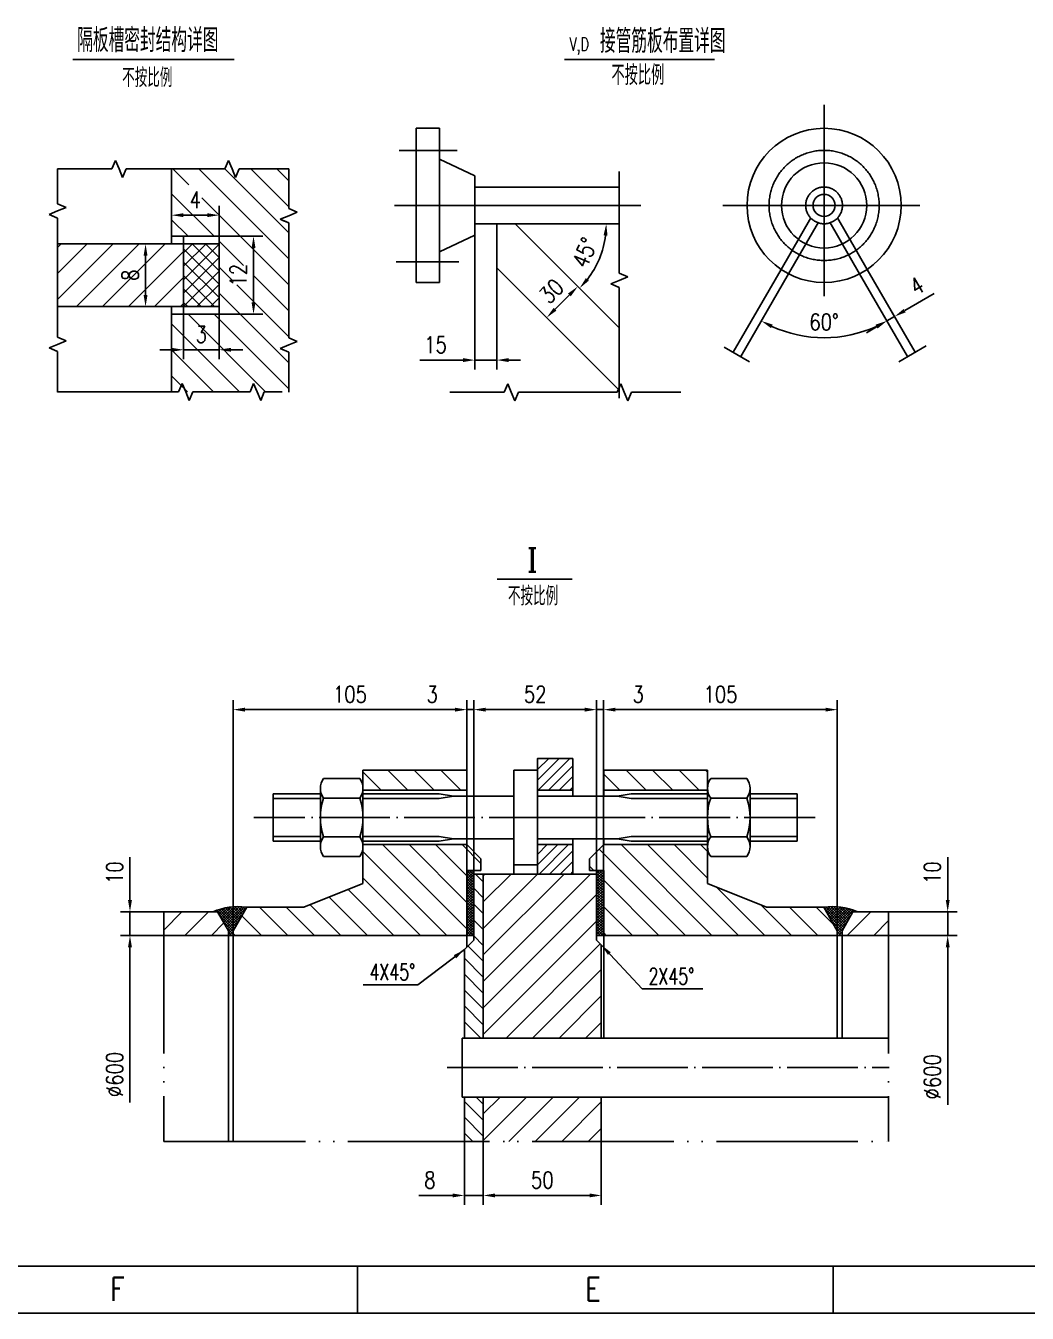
# Model space of a CAD drawing. Header units: millimetres. Extents: x -1044 to 22870, y -8556 to -3804.
# Drawn here: x 1011 to 2709, y -8556 to -6374 of the extents above; entities that cross this region are included whole.
import ezdxf
from ezdxf.enums import TextEntityAlignment as Align

# ---------------------------------------------------------------- set-up
doc = ezdxf.new("R2010")
doc.units = ezdxf.units.MM
doc.header["$LTSCALE"] = 80
for name, pattern in [('1', [0]), ('ACAD_ISO05W100', [34, 24, -3, 0.5, -3, 0.5, -3]), ('CENTER', [2, 1.25, -0.25, 0.25, -0.25]), ('DASHDOT-L', [90, 80, -5, 0, -5]), ('DASHDOT-M', [36, 30, -3, 0, -3]), ('DIVIDE-M', [39, 30, -3, 0, -3, 0, -3]), ('DIVIDE-S', [16, 10, -2, 0, -2, 0, -2]), ('HIDDEN-M', [7, 5, -2])]:
    doc.linetypes.add(name, pattern=pattern)
for name, color, linetype in [('3中心线层', 1, 'CENTER'), ('5剖面线层', 2, 'Continuous'), ('CDR_DWG1', 4, 'Continuous'), ('CDR_DWG3', 1, 'DASHDOT-M'), ('CDR_DWG4', 3, 'DIVIDE-M'), ('CDR_TEXT', 7, 'Continuous'), ('中止线', 3, 'ACAD_ISO05W100'), ('尺寸线', 7, 'Continuous'), ('尺寸线层', 7, 'Continuous')]:
    doc.layers.add(name, color=color, linetype=linetype)
doc.styles.add('HZ', font='ROMANS.shx', dxfattribs={"width": 0.7, "height": 3, "bigfont": 'HZ.shx'})
doc.styles.add('ROMANC', font='romanc', dxfattribs={"bigfont": 'hz'})
doc.styles.add('TH_GBDIM', font='romans.shx', dxfattribs={"width": 0.8, "bigfont": 'gbcbig.shx'})
doc.dimstyles.new('TH_GBDIM', dxfattribs={"dimscale": 8, "dimtxt": 3.5, "dimasz": 2.5, "dimexe": 2, "dimexo": 0, "dimgap": 1.5, "dimtad": 1, "dimdec": 0, "dimzin": 0, "dimdsep": 46, "dimtxsty": 'TH_GBDIM', "dimcen": 2.5, "dimclrd": 256, "dimclre": 256, "dimclrt": 256, "dimadec": 0, "dimazin": 0, "dimtfac": 0.714286, "dimtdec": 0, "dimtmove": 0, "dimatfit": 3, "dimfxl": 0, "dimtzin": 0, "dimlwd": -1, "dimlwe": -1, "dimarcsym": 0})
pattern_1 = [(45, (7048.296, -3226.296), (-22.45064, 22.45064), [])]

# ---------------------------------------------------------------- blocks, each defined once
blk = doc.blocks.new('A$C1B375470')
for p, q in [((7578, 0), (0, 0)), ((7578, 0), (18, 0)), ((7578, 0), (18, 0)), ((7578, 0), (18, 0)), ((15138, 0), (7578, 0))]:
    blk.add_line(p, q)
at = {"layer": 'CDR_DWG1', "color": 4}
blk.add_line((14958, 180), (450, 180), dxfattribs=at)
at = {"layer": 'CDR_DWG4', "linetype": 'Continuous'}
for p, q in [((5890.5, 180), (5890.5, 0)), ((7704, 180), (7704, 0))]:
    blk.add_line(p, q, dxfattribs=at)
at = {"layer": 'CDR_TEXT', "style": 'HZ', "width": 0.8}
for s, p in [('F', (4975, 46.9)), ('E', (6788.5, 46.9))]:
    blk.add_text(s, height=90, dxfattribs=at).set_placement(p, align=Align.CENTER)
blk = doc.blocks.new('*D83')
at = {"layer": 'Defpoints', "color": 0, "ltscale": 0.001}
for p in [(1278.7, -6850.2), (1338.9, -6857), (1338.9, -6923.4)]:
    blk.add_point(p, dxfattribs=at)
at = {"layer": '尺寸线层', "ltscale": 0.001}
for p, q in [((1278.7, -6850.2), (1278.7, -6939.4)), ((1338.9, -6857), (1338.9, -6939.4)), ((1258.7, -6923.4), (1238.7, -6923.4)), ((1278.7, -6923.4), (1338.9, -6923.4)), ((1358.9, -6923.4), (1378.9, -6923.4))]:
    blk.add_line(p, q, dxfattribs=at)
for points in [[(1258.7, -6920.1), (1258.7, -6926.7), (1278.7, -6923.4)], [(1358.9, -6920.1), (1358.9, -6926.7), (1338.9, -6923.4)]]:
    blk.add_solid(points, dxfattribs=at)
at = {"layer": '尺寸线层', "ltscale": 0.001, "insert": (1308.8, -6897.4), "char_height": 28, "attachment_point": 5, "style": 'TH_GBDIM'}
blk.add_mtext('3', dxfattribs=at)
blk = doc.blocks.new('*D84')
at = {"layer": 'Defpoints', "color": 0, "ltscale": 0.001}
for p in [(1338.9, -6695.3), (1258.4, -6723.5), (1338.9, -6730.9)]:
    blk.add_point(p, dxfattribs=at)
at = {"layer": '尺寸线层', "ltscale": 0.001}
for p, q in [((1258.4, -6723.5), (1258.4, -6679.3)), ((1278.4, -6695.3), (1318.9, -6695.3)), ((1338.9, -6730.9), (1338.9, -6679.3))]:
    blk.add_line(p, q, dxfattribs=at)
for points in [[(1278.4, -6692), (1278.4, -6698.6), (1258.4, -6695.3)], [(1318.9, -6692), (1318.9, -6698.6), (1338.9, -6695.3)]]:
    blk.add_solid(points, dxfattribs=at)
at = {"layer": '尺寸线层', "ltscale": 0.001, "insert": (1298.6, -6669.3), "char_height": 28, "attachment_point": 5, "style": 'TH_GBDIM'}
blk.add_mtext('4', dxfattribs=at)
blk = doc.blocks.new('*D85')
at = {"layer": 'Defpoints', "color": 0, "ltscale": 0.001}
for p in [(1215.1, -6743.9), (1214.3, -6850.3), (1215.1, -6850.3)]:
    blk.add_point(p, dxfattribs=at)
at = {"layer": '尺寸线层', "ltscale": 0.001}
for p, q in [((1215.1, -6743.9), (1198.3, -6743.9)), ((1214.3, -6763.9), (1214.3, -6830.3)), ((1215.1, -6850.3), (1198.3, -6850.3))]:
    blk.add_line(p, q, dxfattribs=at)
for points in [[(1211, -6763.9), (1217.6, -6763.9), (1214.3, -6743.9)], [(1211, -6830.3), (1217.6, -6830.3), (1214.3, -6850.3)]]:
    blk.add_solid(points, dxfattribs=at)
at = {"layer": '尺寸线层', "ltscale": 0.001, "insert": (1188.3, -6797.1), "char_height": 28, "attachment_point": 5, "rotation": 90, "style": 'TH_GBDIM'}
blk.add_mtext('8{}{}', dxfattribs=at)
blk = doc.blocks.new('*D86')
at = {"layer": 'Defpoints', "color": 0, "ltscale": 0.001}
for p in [(1338.9, -6730.9), (1338.9, -6863.2), (1397.3, -6863.2)]:
    blk.add_point(p, dxfattribs=at)
at = {"layer": '尺寸线层', "ltscale": 0.001}
for p, q in [((1338.9, -6730.9), (1413.3, -6730.9)), ((1397.3, -6750.9), (1397.3, -6843.2)), ((1338.9, -6863.2), (1413.3, -6863.2))]:
    blk.add_line(p, q, dxfattribs=at)
for points in [[(1394, -6750.9), (1400.6, -6750.9), (1397.3, -6730.9)], [(1394, -6843.2), (1400.6, -6843.2), (1397.3, -6863.2)]]:
    blk.add_solid(points, dxfattribs=at)
at = {"layer": '尺寸线层', "ltscale": 0.001, "insert": (1371.3, -6797.1), "char_height": 28, "attachment_point": 5, "rotation": 90, "style": 'TH_GBDIM'}
blk.add_mtext('12', dxfattribs=at)
blk = doc.blocks.new('*D157')
at = {"layer": '5剖面线层', "ltscale": 0.001}
for p, q in [((1770.7, -7812), (1770.7, -7517.3)), ((1978.7, -7812), (1978.7, -7517.3)), ((1790.7, -7533.3), (1958.7, -7533.3))]:
    blk.add_line(p, q, dxfattribs=at)
for points in [[(1790.7, -7530), (1790.7, -7536.6), (1770.7, -7533.3)], [(1958.7, -7530), (1958.7, -7536.6), (1978.7, -7533.3)]]:
    blk.add_solid(points, dxfattribs=at)
at = {"layer": 'Defpoints', "color": 0, "ltscale": 0.001}
for p in [(1978.7, -7533.3), (1770.7, -7812), (1978.7, -7812)]:
    blk.add_point(p, dxfattribs=at)
at = {"layer": '5剖面线层', "ltscale": 0.001, "insert": (1874.7, -7507.3), "char_height": 28, "attachment_point": 5, "style": 'TH_GBDIM'}
blk.add_mtext('52', dxfattribs=at)
blk = doc.blocks.new('*D158')
at = {"layer": '5剖面线层', "ltscale": 0.001}
for p, q in [((1786.7, -8265), (1786.7, -8372.6)), ((1986.7, -8265), (1986.7, -8372.6)), ((1806.7, -8356.6), (1966.7, -8356.6))]:
    blk.add_line(p, q, dxfattribs=at)
for points in [[(1806.7, -8353.3), (1806.7, -8359.9), (1786.7, -8356.6)], [(1966.7, -8353.3), (1966.7, -8359.9), (1986.7, -8356.6)]]:
    blk.add_solid(points, dxfattribs=at)
at = {"layer": 'Defpoints', "color": 0, "ltscale": 0.001}
for p in [(1786.7, -8265), (1986.7, -8265), (1986.7, -8356.6)]:
    blk.add_point(p, dxfattribs=at)
at = {"layer": '5剖面线层', "ltscale": 0.001, "insert": (1886.7, -8330.6), "char_height": 28, "attachment_point": 5, "style": 'TH_GBDIM'}
blk.add_mtext('50', dxfattribs=at)
blk = doc.blocks.new('*D159')
at = {"layer": '5剖面线层', "ltscale": 0.001}
for p, q in [((1754.7, -8265), (1754.7, -8372.6)), ((1786.7, -8265), (1786.7, -8372.6)), ((1734.7, -8356.6), (1677.7, -8356.6)), ((1786.7, -8356.6), (1754.7, -8356.6)), ((1806.7, -8356.6), (1826.7, -8356.6))]:
    blk.add_line(p, q, dxfattribs=at)
for points in [[(1734.7, -8353.3), (1734.7, -8359.9), (1754.7, -8356.6)], [(1806.7, -8353.3), (1806.7, -8359.9), (1786.7, -8356.6)]]:
    blk.add_solid(points, dxfattribs=at)
at = {"layer": 'Defpoints', "color": 0, "ltscale": 0.001}
for p in [(1754.7, -8265), (1786.7, -8265), (1754.7, -8356.6)]:
    blk.add_point(p, dxfattribs=at)
at = {"layer": '5剖面线层', "ltscale": 0.001, "insert": (1696.2, -8330.6), "char_height": 28, "attachment_point": 5, "style": 'TH_GBDIM'}
blk.add_mtext('8', dxfattribs=at)
blk = doc.blocks.new('*D160')
at = {"layer": '5剖面线层', "ltscale": 0.001}
for p, q in [((1758.7, -7806), (1758.7, -7517.3)), ((1770.7, -7806), (1770.7, -7517.3)), ((1738.7, -7533.3), (1681.7, -7533.3)), ((1770.7, -7533.3), (1758.7, -7533.3)), ((1790.7, -7533.3), (1810.7, -7533.3))]:
    blk.add_line(p, q, dxfattribs=at)
for points in [[(1738.7, -7530), (1738.7, -7536.6), (1758.7, -7533.3)], [(1790.7, -7530), (1790.7, -7536.6), (1770.7, -7533.3)]]:
    blk.add_solid(points, dxfattribs=at)
at = {"layer": 'Defpoints', "color": 0, "ltscale": 0.001}
for p in [(1758.7, -7533.3), (1758.7, -7806), (1770.7, -7806)]:
    blk.add_point(p, dxfattribs=at)
at = {"layer": '5剖面线层', "ltscale": 0.001, "insert": (1700.2, -7507.3), "char_height": 28, "attachment_point": 5, "style": 'TH_GBDIM'}
blk.add_mtext('3', dxfattribs=at)
blk = doc.blocks.new('*D161')
at = {"layer": '5剖面线层', "ltscale": 0.001}
for p, q in [((1978.7, -7806), (1978.7, -7517.3)), ((1990.7, -7806), (1990.7, -7517.3)), ((1958.7, -7533.3), (1938.7, -7533.3)), ((1978.7, -7533.3), (1990.7, -7533.3)), ((2010.7, -7533.3), (2067.8, -7533.3))]:
    blk.add_line(p, q, dxfattribs=at)
for points in [[(1958.7, -7530), (1958.7, -7536.6), (1978.7, -7533.3)], [(2010.7, -7530), (2010.7, -7536.6), (1990.7, -7533.3)]]:
    blk.add_solid(points, dxfattribs=at)
at = {"layer": 'Defpoints', "color": 0, "ltscale": 0.001}
for p in [(1990.7, -7533.3), (1978.7, -7806), (1990.7, -7806)]:
    blk.add_point(p, dxfattribs=at)
at = {"layer": '5剖面线层', "ltscale": 0.001, "insert": (2049.3, -7507.3), "char_height": 28, "attachment_point": 5, "style": 'TH_GBDIM'}
blk.add_mtext('3', dxfattribs=at)
blk = doc.blocks.new('*D162')
at = {"layer": '5剖面线层', "ltscale": 0.001}
for p, q in [((1285.9, -7916), (1171.9, -7916)), ((1187.9, -7936), (1187.9, -8199.1))]:
    blk.add_line(p, q, dxfattribs=at)
blk.add_solid([(1184.6, -7936), (1191.2, -7936), (1187.9, -7916)], dxfattribs=at)
at = {"layer": 'Defpoints', "color": 0, "ltscale": 0.001}
for p in [(1285.9, -7916), (1187.9, -8387.1), (1285.9, -8387.1)]:
    blk.add_point(p, dxfattribs=at)
at = {"layer": '5剖面线层', "ltscale": 0.001, "insert": (1161.9, -8151.6), "char_height": 28, "attachment_point": 5, "rotation": 90, "style": 'TH_GBDIM'}
blk.add_mtext('%%c600{}{}', dxfattribs=at)
blk = doc.blocks.new('*D163')
at = {"layer": '5剖面线层', "ltscale": 0.001}
for p, q in [((1187.9, -7856), (1187.9, -7783.1)), ((1245.1, -7876), (1171.9, -7876)), ((1187.9, -7916), (1187.9, -7876)), ((1285.9, -7916), (1171.9, -7916)), ((1187.9, -7936), (1187.9, -7956))]:
    blk.add_line(p, q, dxfattribs=at)
for points in [[(1184.6, -7856), (1191.2, -7856), (1187.9, -7876)], [(1184.6, -7936), (1191.2, -7936), (1187.9, -7916)]]:
    blk.add_solid(points, dxfattribs=at)
at = {"layer": 'Defpoints', "color": 0, "ltscale": 0.001}
for p in [(1187.9, -7876), (1245.1, -7876), (1285.9, -7916)]:
    blk.add_point(p, dxfattribs=at)
at = {"layer": '5剖面线层', "ltscale": 0.001, "insert": (1161.9, -7809.6), "char_height": 28, "attachment_point": 5, "rotation": 90, "style": 'TH_GBDIM'}
blk.add_mtext('10', dxfattribs=at)
blk = doc.blocks.new('*D164')
at = {"layer": '5剖面线层', "ltscale": 0.001}
for p, q in [((2473.6, -7916), (2589.8, -7916)), ((2573.8, -7936), (2573.8, -8203.1))]:
    blk.add_line(p, q, dxfattribs=at)
blk.add_solid([(2570.5, -7936), (2577.1, -7936), (2573.8, -7916)], dxfattribs=at)
at = {"layer": 'Defpoints', "color": 0, "ltscale": 0.001}
for p in [(2473.6, -7916), (2473.6, -8395.3), (2573.8, -8395.3)]:
    blk.add_point(p, dxfattribs=at)
at = {"layer": '5剖面线层', "ltscale": 0.001, "insert": (2547.8, -8155.6), "char_height": 28, "attachment_point": 5, "rotation": 90, "style": 'TH_GBDIM'}
blk.add_mtext('%%c600{}{}', dxfattribs=at)
blk = doc.blocks.new('*D165')
at = {"layer": '5剖面线层', "ltscale": 0.001}
for p, q in [((2573.8, -7856), (2573.8, -7783.1)), ((2473.6, -7876), (2589.8, -7876)), ((2573.8, -7916), (2573.8, -7876)), ((2473.6, -7916), (2589.8, -7916)), ((2573.8, -7936), (2573.8, -7956))]:
    blk.add_line(p, q, dxfattribs=at)
for points in [[(2570.5, -7856), (2577.1, -7856), (2573.8, -7876)], [(2570.5, -7936), (2577.1, -7936), (2573.8, -7916)]]:
    blk.add_solid(points, dxfattribs=at)
at = {"layer": 'Defpoints', "color": 0, "ltscale": 0.001}
for p in [(2473.6, -7876), (2573.8, -7876), (2473.6, -7916)]:
    blk.add_point(p, dxfattribs=at)
at = {"layer": '5剖面线层', "ltscale": 0.001, "insert": (2547.8, -7809.6), "char_height": 28, "attachment_point": 5, "rotation": 90, "style": 'TH_GBDIM'}
blk.add_mtext('10', dxfattribs=at)
blk = doc.blocks.new('*D263')
at = {"layer": '5剖面线层', "ltscale": 0.001}
for p, q in [((1362.7, -7924.6), (1362.7, -7517.3)), ((1758.7, -7636), (1758.7, -7517.3)), ((1738.7, -7533.3), (1382.7, -7533.3))]:
    blk.add_line(p, q, dxfattribs=at)
for points in [[(1382.7, -7530), (1382.7, -7536.6), (1362.7, -7533.3)], [(1738.7, -7530), (1738.7, -7536.6), (1758.7, -7533.3)]]:
    blk.add_solid(points, dxfattribs=at)
at = {"layer": 'Defpoints', "color": 0, "ltscale": 0.001}
for p in [(1362.7, -7533.3), (1758.7, -7636), (1362.7, -7924.6)]:
    blk.add_point(p, dxfattribs=at)
at = {"layer": '5剖面线层', "ltscale": 0.001, "insert": (1560.7, -7507.3), "char_height": 28, "attachment_point": 5, "style": 'TH_GBDIM'}
blk.add_mtext('105{}{}', dxfattribs=at)
blk = doc.blocks.new('*D264')
at = {"layer": '5剖面线层', "ltscale": 0.001}
for p, q in [((1990.7, -7636), (1990.7, -7517.3)), ((2386.7, -7916), (2386.7, -7517.3)), ((2010.7, -7533.3), (2366.7, -7533.3))]:
    blk.add_line(p, q, dxfattribs=at)
for points in [[(2010.7, -7530), (2010.7, -7536.6), (1990.7, -7533.3)], [(2366.7, -7530), (2366.7, -7536.6), (2386.7, -7533.3)]]:
    blk.add_solid(points, dxfattribs=at)
at = {"layer": 'Defpoints', "color": 0, "ltscale": 0.001}
for p in [(2386.7, -7533.3), (1990.7, -7636), (2386.7, -7916)]:
    blk.add_point(p, dxfattribs=at)
at = {"layer": '5剖面线层', "ltscale": 0.001, "insert": (2188.7, -7507.3), "char_height": 28, "attachment_point": 5, "style": 'TH_GBDIM'}
blk.add_mtext('105{}{}', dxfattribs=at)
blk = doc.blocks.new('*D270')
at = {"layer": 'Defpoints', "color": 0, "ltscale": 0.001}
for p in [(1772.2, -6728.9), (1809.6, -6735), (1772.2, -6940.9)]:
    blk.add_point(p, dxfattribs=at)
at = {"layer": '尺寸线', "ltscale": 0.001}
for p, q in [((1772.2, -6728.9), (1772.2, -6956.9)), ((1809.6, -6735), (1809.6, -6956.9)), ((1752.2, -6940.9), (1679.3, -6940.9)), ((1809.6, -6940.9), (1772.2, -6940.9)), ((1829.6, -6940.9), (1849.6, -6940.9))]:
    blk.add_line(p, q, dxfattribs=at)
for points in [[(1752.2, -6937.5), (1752.2, -6944.2), (1772.2, -6940.9)], [(1829.6, -6937.5), (1829.6, -6944.2), (1809.6, -6940.9)]]:
    blk.add_solid(points, dxfattribs=at)
at = {"layer": '尺寸线', "ltscale": 0.001, "insert": (1705.8, -6914.9), "char_height": 28, "attachment_point": 5, "style": 'TH_GBDIM'}
blk.add_mtext('15{}{}', dxfattribs=at)
blk = doc.blocks.new('*D271')
at = {"layer": 'Defpoints', "color": 0, "ltscale": 0.001}
for p in [(1949.9, -6819.1), (1894.1, -6868.9), (1897.1, -6871.9)]:
    blk.add_point(p, dxfattribs=at)
at = {"layer": '尺寸线', "ltscale": 0.001}
for p, q in [((1949.9, -6819.1), (1935.6, -6804.8)), ((1932.8, -6830.2), (1908.3, -6854.7)), ((1897.1, -6871.9), (1882.8, -6857.6))]:
    blk.add_line(p, q, dxfattribs=at)
for points in [[(1930.4, -6827.9), (1935.1, -6832.6), (1946.9, -6816.1)], [(1905.9, -6852.4), (1910.6, -6857.1), (1894.1, -6868.9)]]:
    blk.add_solid(points, dxfattribs=at)
at = {"layer": '尺寸线', "ltscale": 0.001, "insert": (1902.1, -6824.1), "char_height": 28, "attachment_point": 5, "rotation": 45, "style": 'TH_GBDIM'}
blk.add_mtext('30{}{}', dxfattribs=at)
blk = doc.blocks.new('*D272')
at = {"layer": 'Defpoints', "color": 0, "ltscale": 0.001}
for p in [(1772.2, -6709.9), (1840.7, -6709.9), (2017.2, -6709.9), (1974.5, -6787.1), (2016.8, -6886)]:
    blk.add_point(p, dxfattribs=at)
at = {"layer": '尺寸线', "ltscale": 0.001}
blk.add_arc((1840.7, -6709.9), 154.5, 322.4238, 352.5762, dxfattribs=at)
for points in [[(1990.5, -6729.6), (1997.2, -6730), (1995.1, -6709.9)], [(1965.6, -6806.2), (1960.6, -6801.8), (1949.9, -6819.1)]]:
    blk.add_solid(points, dxfattribs=at)
at = {"layer": '尺寸线', "ltscale": 0.001, "insert": (1958.7, -6758.7), "char_height": 28, "attachment_point": 5, "rotation": 67.5, "style": 'TH_GBDIM'}
blk.add_mtext('45°', dxfattribs=at)
blk = doc.blocks.new('*D273')
at = {"layer": 'Defpoints', "color": 0, "ltscale": 0.001}
for p in [(2304.1, -6794.7), (2424.5, -6794.7), (2327.4, -6899.8), (2223.1, -6935.1), (2505.6, -6935.1)]:
    blk.add_point(p, dxfattribs=at)
at = {"layer": '尺寸线', "ltscale": 0.001}
blk.add_arc((2364.3, -6690.4), 212.6, 245.3914, 294.6086, dxfattribs=at)
for points in [[(2274.2, -6886.7), (2277.3, -6880.8), (2258, -6874.5)], [(2451.3, -6880.8), (2454.4, -6886.7), (2470.6, -6874.5)]]:
    blk.add_solid(points, dxfattribs=at)
at = {"layer": '尺寸线', "ltscale": 0.001, "insert": (2364.3, -6876.3), "char_height": 28, "attachment_point": 5, "style": 'TH_GBDIM'}
blk.add_mtext('60°', dxfattribs=at)
blk = doc.blocks.new('*D428')
at = {"layer": 'Defpoints', "color": 0, "ltscale": 0.001}
for p in [(2483.6, -6867.1), (2483.6, -6867.1), (2470.6, -6874.5)]:
    blk.add_point(p, dxfattribs=at)
at = {"layer": '尺寸线层', "ltscale": 0.001}
for p, q in [((2500.9, -6857.1), (2551.1, -6828.1)), ((2470.6, -6874.5), (2462.6, -6860.7)), ((2470.6, -6874.5), (2483.6, -6867.1)), ((2483.6, -6867.1), (2475.6, -6853.2)), ((2453.3, -6884.5), (2436, -6894.5))]:
    blk.add_line(p, q, dxfattribs=at)
for points in [[(2499.2, -6854.2), (2502.5, -6860), (2483.6, -6867.1)], [(2451.6, -6881.7), (2455, -6887.4), (2470.6, -6874.5)]]:
    blk.add_solid(points, dxfattribs=at)
at = {"layer": '尺寸线层', "ltscale": 0.001, "insert": (2521.6, -6815.1), "char_height": 28, "attachment_point": 5, "rotation": 30, "style": 'TH_GBDIM'}
blk.add_mtext('4{}{}', dxfattribs=at)

msp = doc.modelspace()

# ---------------------------------------------------------------- hatches: boundary and pattern name
at = {"layer": '5剖面线层', "ltscale": 0.001}
h = msp.add_hatch(dxfattribs=at)
h.set_pattern_fill('ANSI31', color=256, scale=10, angle=90, style=0)
h.set_pattern_definition([(135, (7048.296, -3226.296), (-22.45064, -22.45064), [])])
h.paths.add_polyline_path([(1582.72, -7828.04), (1482.72, -7868.04), (1385.82, -7868.04), (1362.72, -7908.04), (1362.72, -7916.04), (1758.72, -7916.04), (1758.72, -7806.04), (1782.72, -7806.04), (1782.72, -7786.04), (1758.72, -7762.04), (1582.72, -7762.04), (1582.72, -7765.47)])
h.paths.add_polyline_path([(2386.72, -7916.04), (2386.72, -7908.04), (2363.63, -7868.04), (2266.72, -7868.04), (2166.72, -7828.04), (2166.72, -7762.04), (1990.72, -7762.04), (1966.72, -7786.04), (1966.72, -7806.04), (1990.72, -7806.04), (1990.72, -7916.04)])
h.paths.add_polyline_path([(2166.72, -7670.04), (2166.72, -7666.62), (2166.72, -7636.04), (1990.72, -7636.04), (1990.72, -7670.04)])
h.paths.add_polyline_path([(1758.72, -7670.04), (1758.72, -7636.04), (1582.72, -7636.04), (1582.72, -7670.04)])
h = msp.add_hatch(dxfattribs=at)
h.set_pattern_fill('ANSI31', color=256, scale=4, style=0)
h.set_pattern_definition([(45, (1616.395, 10242.938), (-8.980256, 8.980256), [])])
h.paths.add_polyline_path([(1938.72, -7616.04), (1878.72, -7616.04), (1878.72, -7670.04), (1938.72, -7670.04)])
h.paths.add_polyline_path([(1938.72, -7762.04), (1878.72, -7762.04), (1878.72, -7812.04), (1938.72, -7812.04)])
h = msp.add_hatch(dxfattribs=at)
h.set_pattern_fill('ANSI37', color=256, style=0)
h.set_pattern_definition([(45, (7048.296, -3226.296), (-2.245064, 2.245064), []), (135, (7048.296, -3226.296), (-2.245064, -2.245064), [])])
h.paths.add_polyline_path([(1770.72, -7806.04), (1758.72, -7806.04), (1758.72, -7916.04), (1770.72, -7916.04)])
h.paths.add_polyline_path([(1978.72, -7916.04), (1990.72, -7916.04), (1990.72, -7806.04), (1978.72, -7806.04)])
h = msp.add_hatch(dxfattribs=at)
h.set_pattern_fill('ANSI31', color=256, scale=6, angle=90, style=0)
h.set_pattern_definition([(135, (7048.296, -3226.296), (-13.470384, -13.470384), [])])
h.paths.add_polyline_path([(1754.72, -7940.04), (1754.72, -8090.04), (1786.72, -8090.04), (1786.72, -7812.04), (1770.72, -7812.04), (1770.72, -7924.04)])
h.paths.add_polyline_path([(1786.72, -8190.04), (1754.72, -8190.04), (1754.72, -8265.03), (1786.72, -8265.03)])
h = msp.add_hatch(dxfattribs=at)
h.set_pattern_fill('ANSI31', color=256, scale=10, style=0)
h.set_pattern_definition(pattern_1)
h.paths.add_polyline_path([(1978.72, -7924.04), (1978.72, -7812.04), (1786.72, -7812.04), (1786.72, -8090.04), (1986.72, -8090.04), (1986.72, -7932.04)])
h.paths.add_polyline_path([(1786.72, -8190.04), (1786.72, -8265.03), (1986.72, -8265.03), (1986.72, -8190.04)])
h = msp.add_hatch(dxfattribs=at)
h.set_pattern_fill('ANSI31', color=256, scale=10, style=0)
h.set_pattern_definition(pattern_1)
h.paths.add_polyline_path([(1354.72, -7916.04), (1354.72, -7908.04), (1336.25, -7876.04), (1245.12, -7876.04), (1245.12, -7916.04)])
h.paths.add_polyline_path([(2473.64, -7916.04), (2473.64, -7876.04), (2413.2, -7876.04), (2394.72, -7908.04), (2394.72, -7916.04)])
h = msp.add_hatch(dxfattribs=at)
h.set_pattern_fill('ANSI37', color=256, style=0)
h.paths.add_polyline_path([(1385.82, -7868.04), (1384.66, -7868.04, 0.1375757), (1328.61, -7876.04), (1336.25, -7876.04), (1354.72, -7908.04), (1354.72, -7916.04), (1362.72, -7916.04), (1362.72, -7908.04)])
h.paths.add_polyline_path([(2413.2, -7876.04), (2420.83, -7876.04, 0.1376761), (2363.63, -7868.04), (2386.72, -7908.04), (2386.72, -7916.04), (2390.72, -7916.04), (2394.72, -7916.04), (2394.72, -7908.04)])
at = {"layer": '尺寸线层', "ltscale": 0.001}
h = msp.add_hatch(dxfattribs=at)
h.set_pattern_fill('ANSI31', color=256, scale=0.778568, style=0)
h.set_pattern_definition([(45, (-27544.213, 6709.615), (-22.048746, 22.048746), [])])
h.paths.add_polyline_path([(1065.15, -6743.85), (1065.15, -6850.26), (1278.67, -6850.26), (1278.67, -6743.85)])
h.paths.add_polyline_path([(1184.85, -6811.65), (1184.85, -6782.46), (1216.03, -6782.46), (1216.03, -6811.65)], flags=24)

# ---------------------------------------------------------------- linework, layer by layer
for p, q in [((1091.03, -6431.41), (1364.53, -6431.41)), ((1810.01, -7312.01), (1937.3, -7312.01)), ((1582.72, -7666.62), (1582.72, -7765.47))]:
    msp.add_line(p, q)
at = {"color": 7, "linetype": 'Continuous'}
for p, q in [((1924.32, -6431.41), (2178.69, -6431.41)), ((1993.74, -6862.91), (1999.13, -6868.3)), ((1939.58, -6914.34), (1946.33, -6921.09))]:
    msp.add_line(p, q, dxfattribs=at)
at = {"color": 1, "linetype": 'DASHDOT-M'}
for p, q in [((2364.31, -6832.7), (2364.31, -6508.29)), ((1644.19, -6585.48), (1742.63, -6585.48)), ((1636.46, -6678.74), (2053.72, -6678.74)), ((2192.81, -6678.74), (2526.62, -6678.74)), ((1639.01, -6774.59), (1745.22, -6774.59))]:
    msp.add_line(p, q, dxfattribs=at)
at = {"color": 4, "linetype": 'Continuous'}
for p, q in [((1672.69, -6809.41), (1672.69, -6548.08)), ((1672.69, -6548.08), (1712.51, -6548.08)), ((1712.51, -6809.41), (1712.51, -6548.08)), ((1712.51, -6600.34), (1772.24, -6628.6)), ((1258.35, -6617), (1258.35, -6743.85)), ((1772.24, -6728.88), (1772.24, -6628.6)), ((1772.24, -6647.63), (2017.2, -6647.63)), ((1772.24, -6709.85), (2017.2, -6709.85)), ((1809.57, -6784.33), (1809.57, -6709.85)), ((1840.68, -6709.85), (2016.83, -6886)), ((1258.35, -6730.93), (1338.92, -6730.93)), ((1278.67, -6730.93), (1278.67, -6863.19)), ((1338.92, -6730.93), (1338.92, -6797.06)), ((1712.51, -6757.14), (1772.24, -6728.88)), ((1338.92, -6743.85), (1065.15, -6743.85)), ((1809.57, -6784.33), (2017.2, -6991.97)), ((1338.92, -6863.19), (1338.92, -6797.06)), ((2291.26, -6787.08), (2210.13, -6927.6)), ((2304.1, -6794.7), (2223.06, -6935.06)), ((2424.52, -6794.7), (2505.56, -6935.06)), ((2437.36, -6787.08), (2518.49, -6927.6)), ((1672.69, -6809.41), (1712.51, -6809.41)), ((1338.92, -6850.26), (1065.15, -6850.26)), ((1258.35, -6994.71), (1258.35, -6850.26)), ((1258.35, -6863.19), (1338.92, -6863.19))]:
    msp.add_line(p, q, dxfattribs=at)
at = {"color": 3, "linetype": 'DIVIDE-S'}
for p, q in [((2017.2, -6793.72), (2017.2, -6621.47)), ((2017.2, -7005.55), (2017.2, -6817.85))]:
    msp.add_line(p, q, dxfattribs=at)
at = {"color": 6, "linetype": 'HIDDEN-M'}
for p, q in [((2341.65, -6699.79), (2291.26, -6787.08)), ((2354.58, -6707.26), (2304.1, -6794.7)), ((2374.04, -6707.26), (2424.52, -6794.7)), ((2386.97, -6699.79), (2437.36, -6787.08))]:
    msp.add_line(p, q, dxfattribs=at)
at = {"color": 3, "linetype": 'DIVIDE-M'}
for p, q in [((2537.49, -6916.63), (2490.68, -6943.66)), ((2194.84, -6918.77), (2237.94, -6943.66))]:
    msp.add_line(p, q, dxfattribs=at)
at = {"color": 4, "linetype": 'Continuous'}
for radius in [130.66, 72.18, 18.67]:
    msp.add_circle((2364.31, -6678.74), radius, dxfattribs=at)
at = {"color": 1, "linetype": 'DASHDOT-L'}
msp.add_circle((2364.31, -6678.74), 93.33, dxfattribs=at)
at = {"color": 6, "linetype": 'HIDDEN-M'}
msp.add_circle((2364.31, -6678.74), 31.11, dxfattribs=at)
at = {"layer": '3中心线层'}
msp.add_line((1960.36, -7716.04), (1816.18, -7716.04), dxfattribs=at)
msp.add_line((1960.36, -7716.04), (1816.18, -7716.04), dxfattribs=at)
at = {"layer": 'CDR_DWG1'}
for p, q in [((1582.72, -7636.04), (1582.72, -7828.04)), ((1758.72, -7636.04), (1582.72, -7636.04)), ((1758.72, -7680.04), (1758.72, -7636.04)), ((1838.72, -7636.04), (1838.72, -7812.04)), ((1878.72, -7636.04), (1838.72, -7636.04)), ((1938.72, -7616.04), (1878.72, -7616.04)), ((1878.72, -7812.04), (1878.72, -7616.04)), ((1938.72, -7616.04), (1938.72, -7680.04)), ((1938.72, -7628.04), (1938.72, -7680.04)), ((1938.72, -7636.04), (1938.72, -7680.04)), ((1990.72, -7680.04), (1990.72, -7636.04)), ((2166.72, -7636.04), (1990.72, -7636.04)), ((2166.72, -7636.04), (2166.72, -7828.04)), ((1516.12, -7650.14), (1577.32, -7650.14)), ((2233.32, -7650.14), (2172.12, -7650.14)), ((1510.72, -7676.04), (1430.72, -7676.04)), ((1430.72, -7676.04), (1430.72, -7756.04)), ((1510.72, -7765.47), (1510.72, -7666.62)), ((1758.72, -7670.04), (1582.72, -7670.04)), ((1712.05, -7676.04), (1582.72, -7676.04)), ((1736.05, -7680.04), (1712.05, -7676.04)), ((1838.72, -7680.04), (1736.05, -7680.04)), ((1938.72, -7670.04), (1878.72, -7670.04)), ((2013.39, -7680.04), (1878.72, -7680.04)), ((2166.72, -7670.04), (1990.72, -7670.04)), ((2037.39, -7676.04), (2013.39, -7680.04)), ((2166.72, -7676.04), (2037.39, -7676.04)), ((2166.72, -7666.62), (2166.72, -7765.47)), ((2238.72, -7765.47), (2238.72, -7666.62)), ((2318.72, -7676.04), (2238.72, -7676.04)), ((2318.72, -7756.04), (2318.72, -7676.04)), ((1577.32, -7683.09), (1516.12, -7683.09)), ((2172.12, -7683.09), (2233.32, -7683.09)), ((1430.72, -7756.04), (1510.72, -7756.04)), ((1577.32, -7748.99), (1516.12, -7748.99)), ((1582.72, -7756.04), (1712.05, -7756.04)), ((1758.72, -7762.04), (1582.72, -7762.04)), ((1712.05, -7756.04), (1736.05, -7752.04)), ((1736.05, -7752.04), (1838.72, -7752.04)), ((1758.72, -7762.04), (1758.72, -7752.04)), ((1782.72, -7786.04), (1758.72, -7762.04)), ((1878.72, -7752.04), (2013.39, -7752.04)), ((1938.72, -7762.04), (1878.72, -7762.04)), ((1938.72, -7752.04), (1938.72, -7812.04)), ((1938.72, -7752.04), (1938.72, -7804.04)), ((1938.72, -7752.04), (1938.72, -7812.04)), ((1966.72, -7786.04), (1990.72, -7762.04)), ((1990.72, -7762.04), (1990.72, -7752.04)), ((2166.72, -7762.04), (1990.72, -7762.04)), ((2013.39, -7752.04), (2037.39, -7756.04)), ((2037.39, -7756.04), (2166.72, -7756.04)), ((2172.12, -7748.99), (2233.32, -7748.99)), ((2238.72, -7756.04), (2318.72, -7756.04)), ((1577.32, -7781.94), (1516.12, -7781.94)), ((1782.72, -7806.04), (1782.72, -7786.04)), ((1966.72, -7806.04), (1966.72, -7786.04)), ((2172.12, -7781.94), (2233.32, -7781.94)), ((1758.72, -7936.04), (1758.72, -7806.04)), ((1758.72, -7806.04), (1782.72, -7806.04)), ((1770.72, -7924.04), (1770.72, -7806.04)), ((1878.72, -7796.04), (1838.72, -7796.04)), ((1990.72, -7806.04), (1966.72, -7806.04)), ((1978.72, -7924.04), (1978.72, -7806.04)), ((1990.72, -8090.04), (1990.72, -7806.04)), ((1582.72, -7828.04), (1482.72, -7868.04)), ((1770.72, -7812.04), (1978.72, -7812.04)), ((1786.72, -8090.04), (1786.72, -7812.04)), ((2166.72, -7828.04), (2266.72, -7868.04)), ((1245.12, -7876.04), (1336.25, -7876.04)), ((1354.72, -7908.04), (1336.25, -7876.04)), ((1362.72, -7908.04), (1385.82, -7868.04)), ((1482.72, -7868.04), (1384.66, -7868.04)), ((2266.72, -7868.04), (2363.63, -7868.04)), ((2386.72, -7908.04), (2363.63, -7868.04)), ((2394.72, -7908.04), (2413.2, -7876.04)), ((2413.2, -7876.04), (2473.64, -7876.04)), ((1245.12, -7916.04), (1770.72, -7916.04)), ((1354.72, -7908.04), (1354.72, -8265.03)), ((1770.72, -7916.04), (1358.72, -7916.04)), ((1362.72, -7908.04), (1362.72, -8265.03)), ((1978.72, -7916.04), (2390.72, -7916.04)), ((2386.72, -7908.04), (2386.72, -8090.04)), ((2390.72, -7916.04), (2473.64, -7916.04)), ((2394.72, -7908.04), (2394.72, -8090.04)), ((1754.72, -7940.04), (1770.72, -7924.04)), ((1754.72, -8090.04), (1754.72, -7940.04)), ((1986.72, -7932.04), (1978.72, -7924.04)), ((1986.72, -8090.04), (1986.72, -7932.04)), ((1986.72, -8090.04), (1986.72, -7932.04)), ((1750.72, -8090.04), (2473.64, -8090.04)), ((1750.72, -8190.04), (1750.72, -8090.04)), ((1750.72, -8190.04), (2473.64, -8190.04)), ((1754.72, -8265.03), (1754.72, -8190.04)), ((1786.72, -8265.03), (1786.72, -8190.04)), ((1986.72, -8265.03), (1986.72, -8190.04))]:
    msp.add_line(p, q, dxfattribs=at)
for centre, radius, start, end in [((1538.55, -7666.62), 27.83, 143.70488, 216.29512), ((1554.89, -7666.62), 27.83, 323.70488, 36.29512), ((2194.55, -7666.62), 27.83, 143.70488, 216.29512), ((2210.89, -7666.62), 27.83, 323.70488, 36.29512), ((1613.95, -7716.04), 103.23, 161.38567, 198.61433), ((1479.49, -7716.04), 103.23, 341.38567, 18.61433), ((2269.95, -7716.04), 103.23, 161.38567, 198.61433), ((2135.49, -7716.04), 103.23, 341.38567, 18.61433), ((1538.55, -7765.47), 27.83, 143.70488, 216.29512), ((1554.89, -7765.47), 27.83, 323.70488, 36.29512), ((2194.55, -7765.47), 27.83, 143.70488, 216.29512), ((2210.89, -7765.47), 27.83, 323.70488, 36.29512), ((1370.9, -7971.96), 104.83, 82.45683, 113.79016), ((2377.98, -7973.94), 106.87, 66.36073, 97.71664)]:
    msp.add_arc(centre, radius, start, end, dxfattribs=at)
at = {"layer": 'CDR_DWG3', "ltscale": 0.05}
for p, q in [((2348.99, -7716.04), (1397.56, -7716.04)), ((1725.22, -8140.04), (2473.64, -8140.04))]:
    msp.add_line(p, q, dxfattribs=at)
at = {"layer": 'CDR_DWG4'}
for p, q in [((1157.35, -6617), (1163.38, -6602.59)), ((1169.41, -6617), (1163.38, -6602.59)), ((1348.92, -6617), (1354.95, -6602.59)), ((1360.98, -6617), (1354.95, -6602.59)), ((1169.41, -6617), (1175.44, -6631.41)), ((1181.48, -6617), (1175.44, -6631.41)), ((1360.98, -6617), (1367.01, -6631.41)), ((1373.04, -6617), (1367.01, -6631.41)), ((1065.15, -6676.06), (1079.56, -6682.1)), ((1065.15, -6688.13), (1050.74, -6694.16)), ((1065.15, -6700.19), (1050.74, -6694.16)), ((1065.15, -6700.19), (1053.62, -6695.37)), ((1065.15, -6688.13), (1079.56, -6682.1)), ((1457.02, -6696.28), (1442.61, -6702.31)), ((1457.02, -6684.21), (1471.43, -6690.24)), ((1457.02, -6696.28), (1471.43, -6690.24)), ((1457.02, -6708.34), (1442.61, -6702.31)), ((1457.02, -6708.34), (1445.49, -6703.51)), ((2017.2, -6805.79), (2002.79, -6811.82)), ((2017.2, -6793.72), (2031.61, -6799.76)), ((2017.2, -6805.79), (2031.61, -6799.76)), ((2017.2, -6817.85), (2002.79, -6811.82)), ((2017.2, -6817.85), (2005.68, -6813.02)), ((1065.15, -6914.2), (1050.74, -6920.24)), ((1065.15, -6902.14), (1079.56, -6908.17)), ((1065.15, -6914.2), (1079.56, -6908.17)), ((1457.02, -6915.17), (1442.61, -6921.2)), ((1457.02, -6903.1), (1471.43, -6909.14)), ((1457.02, -6915.17), (1471.43, -6909.14)), ((1065.15, -6926.27), (1050.74, -6920.24)), ((1065.15, -6926.27), (1053.62, -6921.44)), ((1457.02, -6927.23), (1442.61, -6921.2)), ((1457.02, -6927.23), (1445.49, -6922.41)), ((1270.28, -6994.71), (1276.31, -6980.3)), ((1282.34, -6994.71), (1276.31, -6980.3)), ((1391.36, -6994.71), (1397.4, -6980.3)), ((1403.43, -6994.71), (1397.4, -6980.3)), ((1822.01, -6995.3), (1828.05, -6980.89)), ((1834.08, -6995.3), (1828.05, -6980.89)), ((2013.58, -6995.3), (2019.61, -6980.89)), ((2025.65, -6995.3), (2019.61, -6980.89)), ((1282.34, -6994.71), (1288.37, -7009.12)), ((1294.4, -6994.71), (1288.37, -7009.12)), ((1403.43, -6994.71), (1409.46, -7009.12)), ((1415.49, -6994.71), (1409.46, -7009.12)), ((1834.08, -6995.3), (1840.11, -7009.71)), ((1846.14, -6995.3), (1840.11, -7009.71)), ((2025.65, -6995.3), (2031.68, -7009.71)), ((2037.71, -6995.3), (2031.68, -7009.71))]:
    msp.add_line(p, q, dxfattribs=at)
at = {"layer": 'CDR_DWG4', "ltscale": 5}
for p, q in [((1065.15, -6676.06), (1065.15, -6617)), ((1065.15, -6617), (1157.35, -6617)), ((1181.48, -6617), (1348.92, -6617)), ((1373.04, -6617), (1457.02, -6617)), ((1457.02, -6684.21), (1457.02, -6617)), ((1065.15, -6902.14), (1065.15, -6700.19)), ((1457.02, -6903.1), (1457.02, -6708.34)), ((1065.15, -6995.3), (1065.15, -6926.27)), ((1457.02, -6995.3), (1457.02, -6927.23)), ((1270.28, -6994.71), (1065.15, -6994.71)), ((1294.4, -6994.71), (1391.36, -6994.71)), ((1415.49, -6994.71), (1446.02, -6994.71)), ((1822.01, -6995.3), (1729.82, -6995.3)), ((2013.58, -6995.3), (1846.14, -6995.3)), ((2121.68, -6995.3), (2037.71, -6995.3))]:
    msp.add_line(p, q, dxfattribs=at)
at = {"layer": 'CDR_DWG4', "color": 3, "ltscale": 0.1}
for p, q in [((1245.12, -7876.04), (1245.12, -8265.03)), ((2473.64, -7876.04), (2473.64, -8265.03)), ((1245.12, -8265.03), (2473.64, -8265.03))]:
    msp.add_line(p, q, dxfattribs=at)
at = {"layer": '中止线', "ltscale": 5}
msp.add_line((1181.48, -6617), (1194.14, -6617), dxfattribs=at)
at = {"layer": '尺寸线层'}
for p, q in [((1287.69, -6644.07), (1260.62, -6617)), ((1457.02, -6769.3), (1304.72, -6617)), ((1457.02, -6725.2), (1348.81, -6617)), ((1457.02, -6681.1), (1392.91, -6617)), ((1457.02, -6637.01), (1437.01, -6617)), ((1330.45, -6730.93), (1258.35, -6658.83)), ((1457.02, -6813.4), (1309.58, -6665.96)), ((1286.35, -6730.93), (1258.35, -6702.93)), ((1380.18, -6780.66), (1338.92, -6739.4)), ((1278.67, -6759.2), (1294.02, -6743.85)), ((1278.67, -6781.96), (1316.78, -6743.85)), ((1278.67, -6804.72), (1338.92, -6744.47)), ((1338.92, -6812.3), (1278.67, -6752.05)), ((1338.92, -6789.54), (1293.23, -6743.85)), ((1338.92, -6766.78), (1315.99, -6743.85)), ((1338.92, -6744.02), (1338.75, -6743.85)), ((1278.67, -6827.48), (1338.92, -6767.23)), ((1338.92, -6835.06), (1278.67, -6774.8)), ((1363.25, -6807.83), (1338.92, -6783.49)), ((1278.67, -6850.24), (1338.92, -6789.99)), ((1331.36, -6850.26), (1278.67, -6797.56)), ((1457.02, -6857.49), (1398.29, -6798.76)), ((1308.6, -6850.26), (1278.67, -6820.32)), ((1301.41, -6850.26), (1338.92, -6812.75)), ((1457.02, -6945.69), (1338.92, -6827.59)), ((1457.02, -6901.59), (1368.88, -6813.45)), ((1285.84, -6850.26), (1278.67, -6843.08)), ((1324.17, -6850.26), (1338.92, -6835.51)), ((1417.84, -6994.71), (1286.32, -6863.19)), ((1457.02, -6989.79), (1330.42, -6863.19)), ((1373.75, -6994.71), (1258.35, -6879.31)), ((1329.65, -6994.71), (1258.35, -6923.41)), ((1285.55, -6994.71), (1258.35, -6967.51))]:
    msp.add_line(p, q, dxfattribs=at)
at = {"layer": '尺寸线层', "ltscale": 0.001}
for p, q in [((1712.05, -7684.04), (1736.05, -7680.04)), ((2013.39, -7680.04), (2037.39, -7684.04)), ((1430.72, -7684.04), (1510.72, -7684.04)), ((1582.72, -7684.04), (1712.05, -7684.04)), ((2037.39, -7684.04), (2166.72, -7684.04)), ((2238.72, -7684.04), (2318.72, -7684.04)), ((1510.72, -7748.04), (1430.72, -7748.04)), ((1712.05, -7748.04), (1582.72, -7748.04)), ((1736.05, -7752.04), (1712.05, -7748.04)), ((2037.39, -7748.04), (2013.39, -7752.04)), ((2166.72, -7748.04), (2037.39, -7748.04)), ((2318.72, -7748.04), (2238.72, -7748.04))]:
    msp.add_line(p, q, dxfattribs=at)

# ---------------------------------------------------------------- block references
at = {"layer": '尺寸线层', "xscale": 0.4444439999992937, "yscale": 0.444444000000658, "zscale": 0.444444000000034}
msp.add_blockref('A$C1B375470', (-1044.38, -8556.27), dxfattribs=at)

# ---------------------------------------------------------------- texts
at = {"color": 7, "linetype": '1', "style": 'HZ', "width": 0.7}
for s, height, p in [('隔板槽密封结构详图', 40, (1098.44, -6418.88)), ('接管筋板布置详图', 40, (1984.38, -6420.24)), ('不按比例', 32, (1174.63, -6478.24)), ('不按比例', 32, (1828.48, -7356.71))]:
    msp.add_text(s, height=height, dxfattribs=at).set_placement(p)
at = {"color": 7, "linetype": 'Continuous', "width": 0.7}
for s, height, style, p in [('V,D', 22.399, 'ROMANC', (1932.75, -6416.71)), ('不按比例', 33.599, 'HZ', (2003.99, -6474.66))]:
    msp.add_text(s, height=height, dxfattribs=dict(at, style=style)).set_placement(p)
at = {"color": 7, "linetype": '1', "style": 'ROMANC'}
msp.add_text('I', height=40, dxfattribs=at).set_placement((1860.51, -7299.48))
at = {"layer": '尺寸线', "lineweight": 0, "style": 'HZ', "width": 0.7}
for s, p in [('4X45%%D', (1594, -7991.94)), ('2X45%%D', (2066.85, -7999.16))]:
    msp.add_text(s, height=28, dxfattribs=at).set_placement(p)

# ---------------------------------------------------------------- dimensions: what is measured, and where the dimension line sits
at = {"layer": '5剖面线层', "ltscale": 0.001}
for base, p1, p2, picture, middle in [((1362.72, -7533.3), (1758.72, -7636.04), (1362.72, -7924.63), '*D263', (1560.72, -7507.3)), ((2386.72, -7533.3), (1990.72, -7636.04), (2386.72, -7916.04), '*D264', (2188.72, -7507.3))]:
    dim = msp.add_linear_dim(base=base, p1=p1, p2=p2, text='105{}{}', dimstyle='TH_GBDIM', override={"dimgap": 1.5, "dimtad": 1, "dimjust": 0, "dimdec": 0, "dimlfac": 0.25, "dimse1": 0, "dimse2": 0, "dimsd1": 0, "dimsd2": 0}, dxfattribs=at)
    dim.commit()
    dim.dimension.update_dxf_attribs({"geometry": picture, "text_midpoint": middle})
for base, p1, p2, picture, middle in [((1758.72, -7533.3), (1770.72, -7806.04), (1758.72, -7806.04), '*D160', (1700.19, -7507.3)), ((1978.72, -7533.3), (1770.72, -7812.04), (1978.72, -7812.04), '*D157', (1874.72, -7507.3)), ((1990.72, -7533.3), (1978.72, -7806.04), (1990.72, -7806.04), '*D161', (2049.25, -7507.3)), ((1754.72, -8356.61), (1786.72, -8265.03), (1754.72, -8265.03), '*D159', (1696.19, -8330.61)), ((1986.72, -8356.61), (1786.72, -8265.03), (1986.72, -8265.03), '*D158', (1886.72, -8330.61))]:
    dim = msp.add_linear_dim(base=base, p1=p1, p2=p2, dimstyle='TH_GBDIM', override={"dimlfac": 0.25}, dxfattribs=at)
    dim.commit()
    dim.dimension.update_dxf_attribs({"geometry": picture, "text_midpoint": middle})
for base, p1, p2, picture, middle in [((1187.9, -7876.04), (1285.87, -7916.04), (1245.12, -7876.04), '*D163', (1161.9, -7809.57)), ((2573.8, -7876.04), (2473.64, -7916.04), (2473.64, -7876.04), '*D165', (2547.8, -7809.57))]:
    dim = msp.add_linear_dim(base=base, p1=p1, p2=p2, angle=90, dimstyle='TH_GBDIM', override={"dimlfac": 0.25}, dxfattribs=at)
    dim.commit()
    dim.dimension.update_dxf_attribs({"geometry": picture, "text_midpoint": middle})
for base, p1, p2, picture, middle in [((1187.9, -8387.14), (1285.87, -7916.04), (1285.87, -8387.14), '*D162', (1161.9, -8151.59)), ((2573.8, -8395.25), (2473.64, -7916.04), (2473.64, -8395.25), '*D164', (2547.8, -8155.65))]:
    dim = msp.add_linear_dim(base=base, p1=p1, p2=p2, angle=90, text='%%c600{}{}', dimstyle='TH_GBDIM', override={"dimgap": 1.5, "dimtad": 1, "dimjust": 0, "dimdec": 0, "dimlfac": 1, "dimse1": 0, "dimse2": 1, "dimsd1": 0, "dimsd2": 1}, dxfattribs=at)
    dim.commit()
    dim.dimension.update_dxf_attribs({"geometry": picture, "text_midpoint": middle})
at = {"layer": '尺寸线', "ltscale": 0.001}
for base, line1, line2, picture, middle in [((1974.45, -6787.09), ((1772.24, -6709.85), (2017.2, -6709.85)), ((1840.68, -6709.85), (2016.83, -6886)), '*D272', (1958.66, -6758.72)), ((2327.39, -6899.8), ((2424.52, -6794.7), (2505.56, -6935.06)), ((2304.1, -6794.7), (2223.06, -6935.06)), '*D273', (2364.31, -6876.26))]:
    dim = msp.add_angular_dim_2l(base=base, line1=line1, line2=line2, dimstyle='TH_GBDIM', dxfattribs=at)
    dim.commit()
    dim.dimension.update_dxf_attribs({"geometry": picture, "text_midpoint": middle})
dim = msp.add_linear_dim(base=(1772.24, -6940.88), p1=(1809.57, -6735.02), p2=(1772.24, -6728.88), text='15{}{}', dimstyle='TH_GBDIM', override={"dimgap": 1.5, "dimtad": 1, "dimjust": 0, "dimdec": 0, "dimlfac": 1, "dimse1": 0, "dimse2": 0, "dimsd1": 0, "dimsd2": 0}, dxfattribs=at)
dim.commit()
dim.dimension.update_dxf_attribs({"geometry": '*D270', "text_midpoint": (1705.77, -6914.88)})
dim = msp.add_aligned_dim(p1=(1949.91, -6819.08), p2=(1897.11, -6871.87), distance=-4.22, text='30{}{}', dimstyle='TH_GBDIM', override={"dimgap": 1.5, "dimtad": 1, "dimjust": 0, "dimdec": 0, "dimlfac": 1, "dimse1": 0, "dimse2": 0, "dimsd1": 0, "dimsd2": 0}, dxfattribs=at)
dim.commit()
dim.dimension.update_dxf_attribs({"geometry": '*D271', "text_midpoint": (1902.14, -6824.11)})
at = {"layer": '尺寸线层', "ltscale": 0.001}
for base, p1, p2, text, picture, middle in [((1338.92, -6695.3), (1258.35, -6723.52), (1338.92, -6730.93), '4', '*D84', (1298.64, -6669.3)), ((1338.92, -6923.41), (1278.67, -6850.24), (1338.92, -6857.02), '3', '*D83', (1308.79, -6897.41))]:
    dim = msp.add_linear_dim(base=base, p1=p1, p2=p2, text=text, dimstyle='TH_GBDIM', dxfattribs=at)
    dim.commit()
    dim.dimension.update_dxf_attribs({"geometry": picture, "text_midpoint": middle})
dim = msp.add_linear_dim(base=(1397.32, -6863.19), p1=(1338.92, -6730.93), p2=(1338.92, -6863.19), angle=90, text='12', dimstyle='TH_GBDIM', dxfattribs=at)
dim.commit()
dim.dimension.update_dxf_attribs({"geometry": '*D86', "text_midpoint": (1371.32, -6797.06)})
dim = msp.add_linear_dim(base=(1214.3, -6850.26), p1=(1215.14, -6743.85), p2=(1215.14, -6850.26), angle=90, text='8{}{}', dimstyle='TH_GBDIM', override={"dimgap": 1.5, "dimtad": 1, "dimjust": 0, "dimdec": 0, "dimlfac": 1, "dimse1": 0, "dimse2": 0, "dimsd1": 0, "dimsd2": 0}, dxfattribs=at)
dim.commit()
dim.dimension.update_dxf_attribs({"geometry": '*D85', "text_midpoint": (1188.3, -6797.06)})
dim = msp.add_aligned_dim(p1=(2470.62, -6874.55), p2=(2483.55, -6867.08), distance=0, text='4{}{}', dimstyle='TH_GBDIM', dxfattribs=at)
dim.commit()
dim.dimension.update_dxf_attribs({"geometry": '*D428', "text_midpoint": (2521.65, -6815.07)})

# ---------------------------------------------------------------- leaders
at = {"layer": '5剖面线层', "ltscale": 0.001}
for points in [[(1754.72, -7940.04), (1675.6, -7999.51), (1583.02, -7999.51)], [(1986.72, -7932.04), (2055.88, -8006.74), (2158.98, -8006.74)]]:
    msp.add_leader(points, dimstyle='TH_GBDIM', override={"dimgap": 1.5, "dimtad": 0}, dxfattribs=at)

doc.saveas('drawing.dxf')
